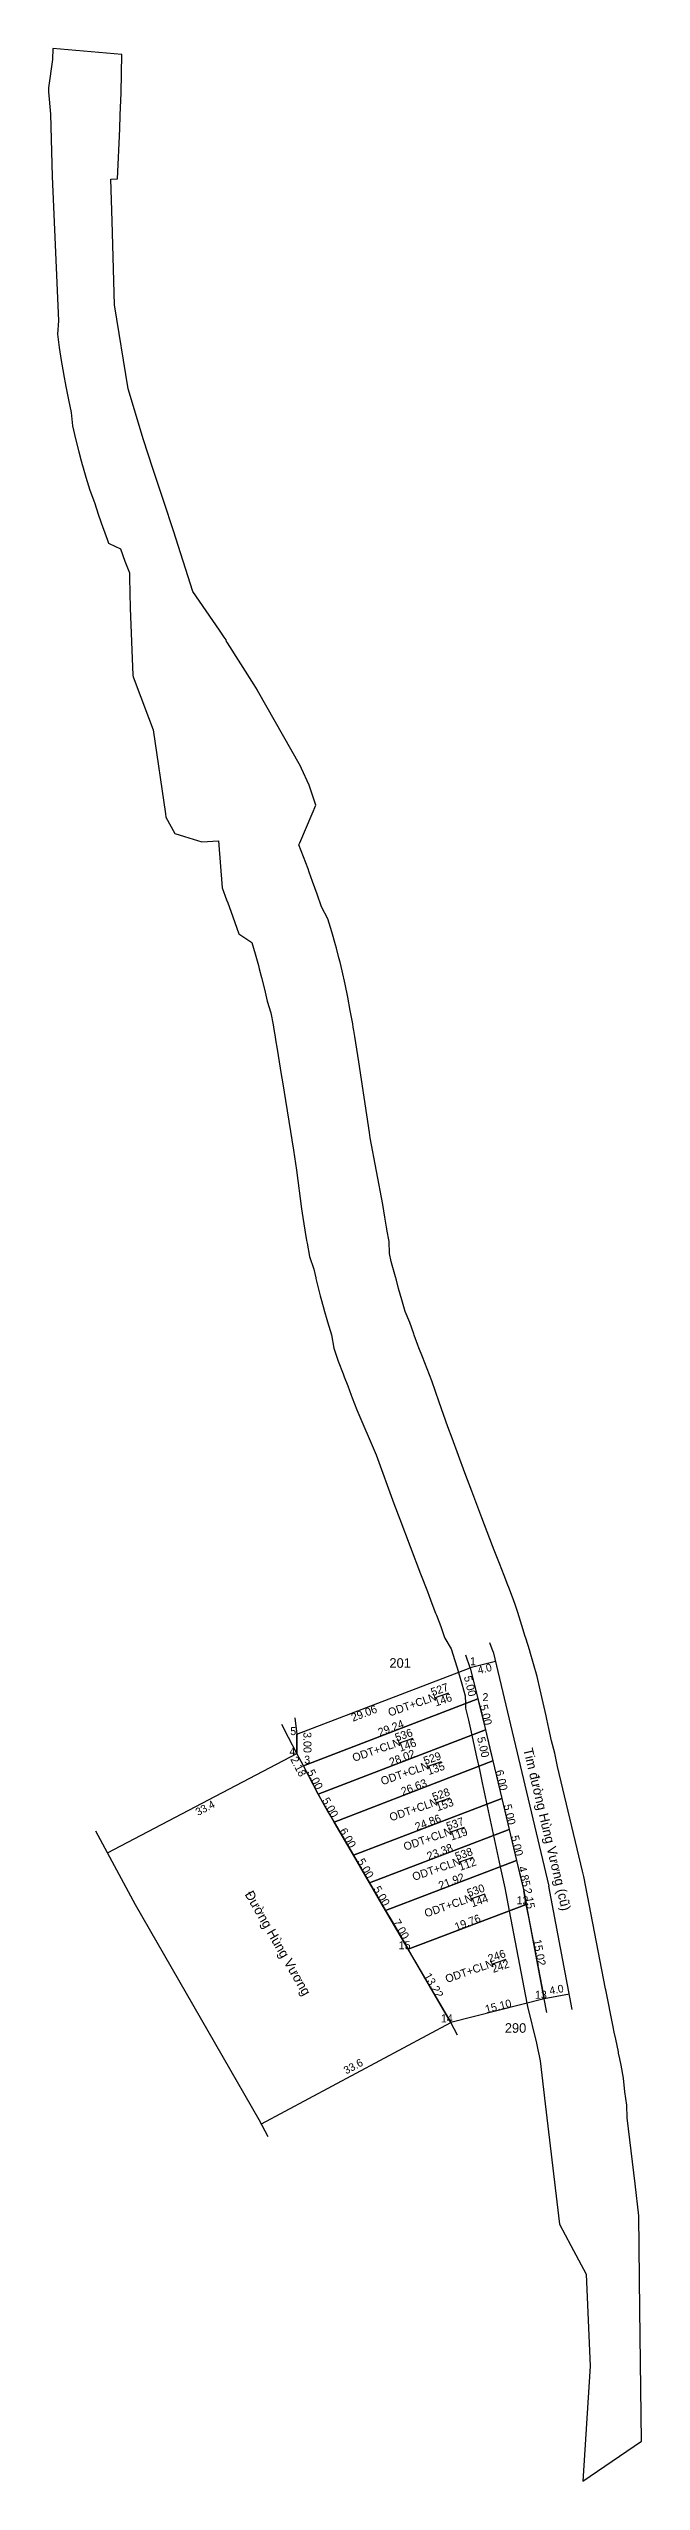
# Model space of a CAD drawing. Extents: x 549542 to 551639, y 1839142 to 1839580.
# Drawn here: x 551546.3 to 551639, y 1839199.6 to 1839579.7 of the extents above; entities that cross this region are included whole.
import ezdxf

# ---------------------------------------------------------------- set-up
doc = ezdxf.new("R2010")
doc.units = 0
for name, color, linetype in [('Level 1', 7, 'Continuous'), ('Level 10', 7, 'Continuous'), ('Level 30', 7, 'Continuous'), ('Level 55', 7, 'Continuous'), ('Level 63', 7, 'Continuous')]:
    doc.layers.add(name, color=color, linetype=linetype)

msp = doc.modelspace()

# ---------------------------------------------------------------- linework, layer by layer
at = {"layer": 'Level 1'}
for points in [[(551612.28, 1839326.68), (551613.48, 1839321.83), (551586.18, 1839311.35), (551585.17, 1839313.28), (551585.15, 1839316.28)], [(551613.48, 1839321.83), (551614.65, 1839316.97), (551588.49, 1839306.92), (551586.18, 1839311.35)], [(551614.65, 1839316.97), (551615.82, 1839312.11), (551590.96, 1839302.57), (551588.49, 1839306.92)], [(551615.82, 1839312.11), (551617.21, 1839306.27), (551593.99, 1839297.39), (551590.96, 1839302.57)], [(551617.21, 1839306.27), (551618.36, 1839301.4), (551596.51, 1839293.07), (551593.99, 1839297.39)], [(551618.36, 1839301.4), (551619.52, 1839296.54), (551599.03, 1839288.75), (551596.51, 1839293.07)], [(551619.52, 1839296.54), (551620.64, 1839291.82), (551621.04, 1839289.71), (551602.56, 1839282.7), (551599.03, 1839288.75)], [(551621.04, 1839289.71), (551623.85, 1839274.96), (551609.21, 1839271.27), (551602.56, 1839282.7)]]:
    msp.add_lwpolyline(points, close=True, dxfattribs=at)
at = {"layer": 'Level 10'}
for p, q in [((551615.86, 1839329.18), (551615.31, 1839330.58)), ((551585.15, 1839316.28), (551612.28, 1839326.68)), ((551612.28, 1839326.68), (551611.56, 1839328.67)), ((551616.22, 1839327.65), (551612.28, 1839326.68)), ((551612.28, 1839326.68), (551613.48, 1839321.83)), ((551615.86, 1839329.18), (551624.57, 1839292.57)), ((551584.83, 1839318.86), (551585.15, 1839316.28)), ((551613.48, 1839321.83), (551613.96, 1839319.88)), ((551613.96, 1839319.88), (551614.65, 1839316.97)), ((551583.86, 1839315.78), (551582.81, 1839317.8)), ((551585.17, 1839313.28), (551583.86, 1839315.78)), ((551614.65, 1839316.97), (551615.35, 1839314.04)), ((551555.53, 1839297.78), (551585.17, 1839313.28)), ((551586.18, 1839311.35), (551585.17, 1839313.28)), ((551587.12, 1839309.56), (551586.18, 1839311.35)), ((551615.35, 1839314.04), (551615.82, 1839312.11)), ((551615.82, 1839312.11), (551617.21, 1839306.27)), ((551587.12, 1839309.56), (551588.49, 1839306.92)), ((551588.49, 1839306.92), (551589.14, 1839305.68)), ((551589.14, 1839305.68), (551589.96, 1839304.28)), ((551589.96, 1839304.28), (551590.96, 1839302.57)), ((551617.21, 1839306.27), (551618.36, 1839301.4)), ((551559.93, 1839289.66), (551553.7, 1839301.16)), ((551590.96, 1839302.57), (551593.99, 1839297.39)), ((551618.36, 1839301.4), (551619.52, 1839296.54)), ((551593.99, 1839297.39), (551596.51, 1839293.07)), ((551619.52, 1839296.54), (551619.98, 1839294.58)), ((551596.51, 1839293.07), (551599.03, 1839288.75)), ((551619.98, 1839294.58), (551620.64, 1839291.82)), ((551621.04, 1839289.71), (551620.64, 1839291.82)), ((551628.22, 1839273.3), (551624.57, 1839292.57)), ((551579.27, 1839256.02), (551559.93, 1839289.66)), ((551599.03, 1839288.75), (551600.04, 1839287.01)), ((551621.42, 1839287.73), (551621.04, 1839289.71)), ((551600.04, 1839287.01), (551602.56, 1839282.7)), ((551623.85, 1839274.96), (551621.42, 1839287.73)), ((551602.56, 1839282.7), (551603.57, 1839280.96)), ((551603.57, 1839280.96), (551609.21, 1839271.27)), ((551627.77, 1839275.7), (551623.85, 1839274.96)), ((551624.26, 1839272.79), (551623.85, 1839274.96)), ((551579.6, 1839255.44), (551609.21, 1839271.27)), ((551610.29, 1839269.25), (551609.21, 1839271.27)), ((551580.67, 1839253.41), (551579.27, 1839256.02))]:
    msp.add_line(p, q, dxfattribs=at)
for points in [[(551585.15, 1839316.28), (551585.17, 1839313.28)], [(551623.85, 1839274.96), (551609.21, 1839271.27)]]:
    msp.add_lwpolyline(points, dxfattribs=at)
at = {"layer": 'Level 30'}
msp.add_lwpolyline([(551639.04, 1839205.86), (551638.81, 1839226.4), (551638.65, 1839241.03), (551638.05, 1839246.02), (551636.82, 1839256.36), (551636.78, 1839258.35), (551636.47, 1839260.43), (551636.24, 1839262.53), (551635.85, 1839264.6), (551635.65, 1839265.59), (551635.47, 1839266.48), (551635.43, 1839266.66), (551635.02, 1839268.62), (551634.77, 1839269.75), (551634.6, 1839270.57), (551633.46, 1839276.35), (551633.43, 1839276.51), (551630.03, 1839294.08), (551629.85, 1839294.89), (551625.92, 1839311.23), (551625.48, 1839313.31), (551624.97, 1839315.25), (551624.55, 1839317.2), (551624.24, 1839318.67), (551624.13, 1839319.18), (551623.67, 1839321.22), (551623.18, 1839323.25), (551622.72, 1839325.29), (551622.17, 1839327.31), (551621.6, 1839329.25), (551621.58, 1839329.31), (551620.97, 1839331.31), (551620.88, 1839331.57), (551620.32, 1839333.3), (551619.72, 1839335.31), (551619.33, 1839336.4), (551619.02, 1839337.28), (551618.28, 1839339.23), (551618.14, 1839339.6), (551617.55, 1839341.11), (551616.84, 1839342.98), (551616.03, 1839345.05), (551615.77, 1839345.73), (551614.1, 1839350.1), (551612.5, 1839354.28), (551611.44, 1839357.12), (551609.42, 1839362.56), (551608.77, 1839364.31), (551607.42, 1839368.15), (551606.24, 1839371.53), (551605.51, 1839373.4), (551604.79, 1839375.26), (551604.24, 1839376.66), (551604.08, 1839377.09), (551603.51, 1839378.62), (551603.42, 1839378.85), (551602.81, 1839380.61), (551602.11, 1839382.36), (551601.56, 1839384.15), (551601.07, 1839385.91), (551601.05, 1839385.95), (551600.72, 1839387.24), (551600.58, 1839387.76), (551600.04, 1839389.56), (551599.92, 1839390.13), (551599.64, 1839391.39), (551599.57, 1839393.29), (551599.24, 1839395.13), (551599.23, 1839395.24), (551599.18, 1839395.5), (551598.92, 1839397.08), (551598.6, 1839399.05), (551596.61, 1839409.49), (551596.49, 1839410.32), (551594.85, 1839421.36), (551594.53, 1839423.33), (551594.2, 1839425.31), (551594.05, 1839426.26), (551593.96, 1839426.79), (551593.88, 1839427.31), (551593.51, 1839429.38), (551593.11, 1839431.45), (551592.69, 1839433.51), (551592.23, 1839435.57), (551591.9, 1839436.91), (551591.72, 1839437.61), (551591.33, 1839439.12), (551591.19, 1839439.65), (551590.62, 1839441.68), (551590.01, 1839443.7), (551588.99, 1839445.58), (551588.32, 1839447.57), (551587.62, 1839449.55), (551587.09, 1839450.99), (551586.9, 1839451.5), (551586.19, 1839453.37), (551585.48, 1839455.24), (551585.62, 1839455.57), (551587.53, 1839460.09), (551588.1, 1839461.43), (551587.06, 1839464.56), (551585.9, 1839467.17), (551585.73, 1839467.56), (551579.02, 1839479.36), (551578.99, 1839479.4), (551578.45, 1839480.26), (551574.29, 1839486.83), (551574.16, 1839487.04), (551574.07, 1839487.27), (551573.77, 1839487.71), (551573.03, 1839488.79), (551568.87, 1839494.86), (551565.84, 1839504.31), (551565.69, 1839504.79), (551564.5, 1839508.41), (551562.64, 1839514.04), (551561.17, 1839518.53), (551558.78, 1839526.53), (551556.61, 1839539.62), (551556.24, 1839552.71), (551556.05, 1839559.26), (551557.12, 1839559.32), (551557.44, 1839567.12), (551557.52, 1839569.24), (551557.67, 1839572.73), (551557.79, 1839578.75), (551546.96, 1839579.66), (551546.94, 1839577.94), (551546.33, 1839573.56), (551546.32, 1839572.92), (551546.64, 1839569.42), (551546.88, 1839559.7), (551547.85, 1839537.13), (551547.72, 1839535.03), (551548, 1839532.97), (551548.31, 1839530.93), (551548.65, 1839528.88), (551548.66, 1839528.85), (551549.02, 1839526.85), (551549.42, 1839524.81), (551549.85, 1839522.79), (551550.04, 1839520.7), (551550.52, 1839518.69), (551551.04, 1839516.68), (551551.42, 1839515.24), (551551.58, 1839514.67), (551551.62, 1839514.53), (551552.15, 1839512.68), (551552.75, 1839510.69), (551553.48, 1839508.75), (551554.13, 1839506.78), (551554.82, 1839504.82), (551554.9, 1839504.6), (551555.53, 1839502.87), (551555.71, 1839502.39), (551555.81, 1839502.34), (551557.56, 1839501.48), (551558.27, 1839499.59), (551558.97, 1839497.74), (551558.98, 1839497.04), (551559.07, 1839492.23), (551559.48, 1839481.76), (551559.57, 1839481.52), (551561.95, 1839475.16), (551562.68, 1839473.24), (551564.59, 1839460.08), (551564.66, 1839459.6), (551566.06, 1839457.04), (551567.59, 1839456.54), (551570.3, 1839455.74), (551572.89, 1839455.89), (551573.45, 1839448.55), (551574.16, 1839446.68), (551574.35, 1839446.18), (551574.83, 1839444.9), (551575.45, 1839443.13), (551576.05, 1839441.35), (551578.1, 1839440.02), (551578.64, 1839438.21), (551579.16, 1839436.38), (551579.28, 1839435.9), (551579.64, 1839434.54), (551580.09, 1839432.7), (551580.51, 1839430.84), (551581.06, 1839429.02), (551581.42, 1839427.15), (551581.56, 1839426.39), (551581.75, 1839425.28), (551581.83, 1839424.81), (551582.07, 1839423.33), (551582.39, 1839421.35), (551582.71, 1839419.38), (551582.91, 1839418.2), (551584.65, 1839407.54), (551585.07, 1839404.43), (551585.9, 1839398.39), (551586.09, 1839397.01), (551586.41, 1839395.04), (551586.67, 1839393.46), (551586.67, 1839393.45), (551586.74, 1839393.04), (551587.11, 1839390.95), (551587.83, 1839388.93), (551588.12, 1839387.6), (551588.14, 1839387.5), (551588.29, 1839386.86), (551588.82, 1839384.81), (551589.36, 1839382.77), (551589.37, 1839382.72), (551589.93, 1839380.73), (551590.55, 1839378.71), (551590.93, 1839376.6), (551591.63, 1839374.6), (551592.37, 1839372.61), (551592.56, 1839372.12), (551593.1, 1839370.72), (551593.66, 1839369.28), (551593.82, 1839368.85), (551594.55, 1839366.99), (551597.54, 1839359.95), (551600.33, 1839352.36), (551601.24, 1839349.9), (551604.5, 1839341.35), (551605.57, 1839338.6), (551605.84, 1839337.88), (551606.27, 1839336.73), (551606.85, 1839335.22), (551606.99, 1839334.88), (551607.66, 1839333.1), (551608.21, 1839331.55), (551608.3, 1839331.3), (551609.27, 1839329.62), (551609.86, 1839327.8), (551610.42, 1839325.97), (551610.42, 1839325.97), (551610.42, 1839325.97), (551610.44, 1839325.92), (551610.95, 1839324.14), (551611.46, 1839322.29), (551611.5, 1839321.07), (551611.53, 1839320.34), (551611.98, 1839318.49), (551612.4, 1839316.63), (551612.5, 1839316.17), (551612.71, 1839315.16), (551612.81, 1839314.7), (551613.23, 1839312.74), (551613.7, 1839310.8), (551614.14, 1839308.72), (551616.97, 1839295.57), (551617.67, 1839292.29), (551617.85, 1839291.48), (551618.38, 1839288.7), (551621.11, 1839274.26), (551621.21, 1839273.74), (551622.62, 1839268.02), (551622.84, 1839266.98), (551623.03, 1839266.06), (551623.21, 1839265.24), (551624, 1839258.54), (551626.22, 1839239.74), (551628.02, 1839236.42), (551630.41, 1839231.95), (551631.04, 1839217.54), (551629.89, 1839199.56), (551639.04, 1839205.86)], dxfattribs=at)
at = {"layer": 'Level 55'}
for p, q in [((551613.48, 1839321.83), (551586.18, 1839311.35)), ((551614.65, 1839316.97), (551588.49, 1839306.92)), ((551590.96, 1839302.57), (551615.82, 1839312.11)), ((551617.21, 1839306.27), (551593.99, 1839297.39)), ((551596.51, 1839293.07), (551618.36, 1839301.4)), ((551619.52, 1839296.54), (551599.03, 1839288.75)), ((551621.04, 1839289.71), (551602.56, 1839282.7))]:
    msp.add_line(p, q, dxfattribs=at)
at = {"layer": 'Level 63'}
for p, q in [((551606.67, 1839321.97), (551608.93, 1839322.75)), ((551601.08, 1839314.89), (551603.34, 1839315.67)), ((551605.52, 1839311.24), (551607.78, 1839312.02)), ((551606.88, 1839305.59), (551609.14, 1839306.37)), ((551609.09, 1839301), (551611.35, 1839301.78)), ((551610.46, 1839296.29), (551612.72, 1839297.07)), ((551612.35, 1839290.58), (551614.61, 1839291.36)), ((551615.62, 1839280.34), (551617.88, 1839281.12))]:
    msp.add_line(p, q, dxfattribs=at)

# ---------------------------------------------------------------- texts
at = {"layer": 'Level 1'}
for s, p in [('ODT+CLN', (551599.67, 1839319.05)), ('527', (551606.36, 1839322.23)), ('146', (551606.91, 1839320.62)), ('ODT+CLN', (551594.08, 1839311.97)), ('536', (551600.75, 1839315.14)), ('146', (551601.32, 1839313.54)), ('ODT+CLN', (551598.52, 1839308.32)), ('529', (551605.2, 1839311.5)), ('135', (551605.78, 1839309.9)), ('528', (551606.57, 1839305.85)), ('ODT+CLN', (551599.88, 1839302.67)), ('153', (551607.16, 1839304.25)), ('537', (551608.78, 1839301.26)), ('ODT+CLN', (551602.09, 1839298.08)), ('119', (551609.34, 1839299.65)), ('ODT+CLN', (551603.46, 1839293.37)), ('538', (551610.15, 1839296.55)), ('112', (551610.7, 1839294.94)), ('530', (551612.02, 1839290.84)), ('ODT+CLN', (551605.35, 1839287.66)), ('144', (551612.59, 1839289.23)), ('ODT+CLN', (551608.62, 1839277.42)), ('246', (551615.29, 1839280.6)), ('242', (551615.86, 1839278.99))]:
    msp.add_text(s, height=1.25, rotation=19.0872, dxfattribs=at).set_placement(p)
at = {"layer": 'Level 10'}
for s, p in [('201', (551599.63, 1839326.67)), ('290', (551617.68, 1839269.64))]:
    msp.add_text(s, height=1.5, dxfattribs=at).set_placement(p)
for s, height, rotation, p in [('4.0', 1.2, 13.8308, (551613.58, 1839325.68)), ('Tim đường Hùng Vương (cũ)', 1.5, 283.3826, (551620.55, 1839313.94)), ('33.4', 1.2, 27.607, (551569.69, 1839303.51)), ('Đường Hùng Vương', 1.5, 299.8951, (551576.95, 1839291.29)), ('4.0', 1.2, 10.6902, (551624.76, 1839275.61)), ('33.6', 1.2, 28.1297, (551592.87, 1839263.13))]:
    msp.add_text(s, height=height, rotation=rotation, dxfattribs=at).set_placement(p)
at = {"layer": 'Level 63'}
for s, p in [(' 1', (551611.77, 1839327.08)), (' 2', (551613.72, 1839321.46)), (' 5', (551583.66, 1839316.15)), (' 4', (551583.52, 1839312.98)), (' 3', (551585.84, 1839311.69)), (' 12', (551619.05, 1839289.71)), (' 15', (551600.61, 1839282.7)), (' 13', (551621.92, 1839274.96)), (' 14', (551607.21, 1839271.27))]:
    msp.add_text(s, height=1.25, dxfattribs=at).set_placement(p)
for s, rotation, p in [('5.00', 283.8972, (551611.25, 1839325.25)), ('29.06', 20.9738, (551593.93, 1839318.24)), ('29.24', 21.0009, (551598.13, 1839315.94)), ('5.00', 283.5359, (551613.73, 1839320.76)), ('3.00', 270.382, (551586.17, 1839316.62)), ('5.00', 283.5359, (551613.32, 1839315.71)), ('2.18', 297.6238, (551584.08, 1839312.39)), ('5.00', 297.5396, (551586.69, 1839310.38)), ('28.02', 21.0155, (551599.88, 1839311.29)), ('6.00', 283.3881, (551616.19, 1839310.55)), ('26.63', 20.9943, (551601.73, 1839306.7)), ('5.00', 299.5886, (551589.03, 1839305.96)), ('24.86', 20.9283, (551603.91, 1839301.18)), ('24.86', 20.9283, (551603.91, 1839301.18)), ('5.00', 283.2864, (551617.46, 1839305.2)), ('6.00', 300.3252, (551591.77, 1839301.19)), ('5.00', 283.4244, (551618.61, 1839300.33)), ('5.00', 300.2564, (551594.54, 1839296.44)), ('23.38', 20.8686, (551605.77, 1839296.6)), ('23.38', 20.8686, (551605.77, 1839296.6)), ('4.85', 283.3487, (551619.76, 1839295.52)), ('5.00', 300.2564, (551597.06, 1839292.12)), ('21.92', 20.8161, (551607.59, 1839292)), ('21.92', 20.8161, (551607.59, 1839292)), ('2.15', 280.7344, (551620.58, 1839292.12)), ('19.76', 20.7732, (551610.11, 1839285.56)), ('19.76', 20.7732, (551610.11, 1839285.56)), ('7.00', 300.2623, (551600.09, 1839286.93)), ('15.02', 280.7861, (551622.11, 1839284.12)), ('13.22', 300.1909, (551604.97, 1839278.54)), ('15.10', 14.1467, (551614.77, 1839272.68))]:
    msp.add_text(s, height=1.25, rotation=rotation, dxfattribs=at).set_placement(p)

doc.saveas('drawing.dxf')
